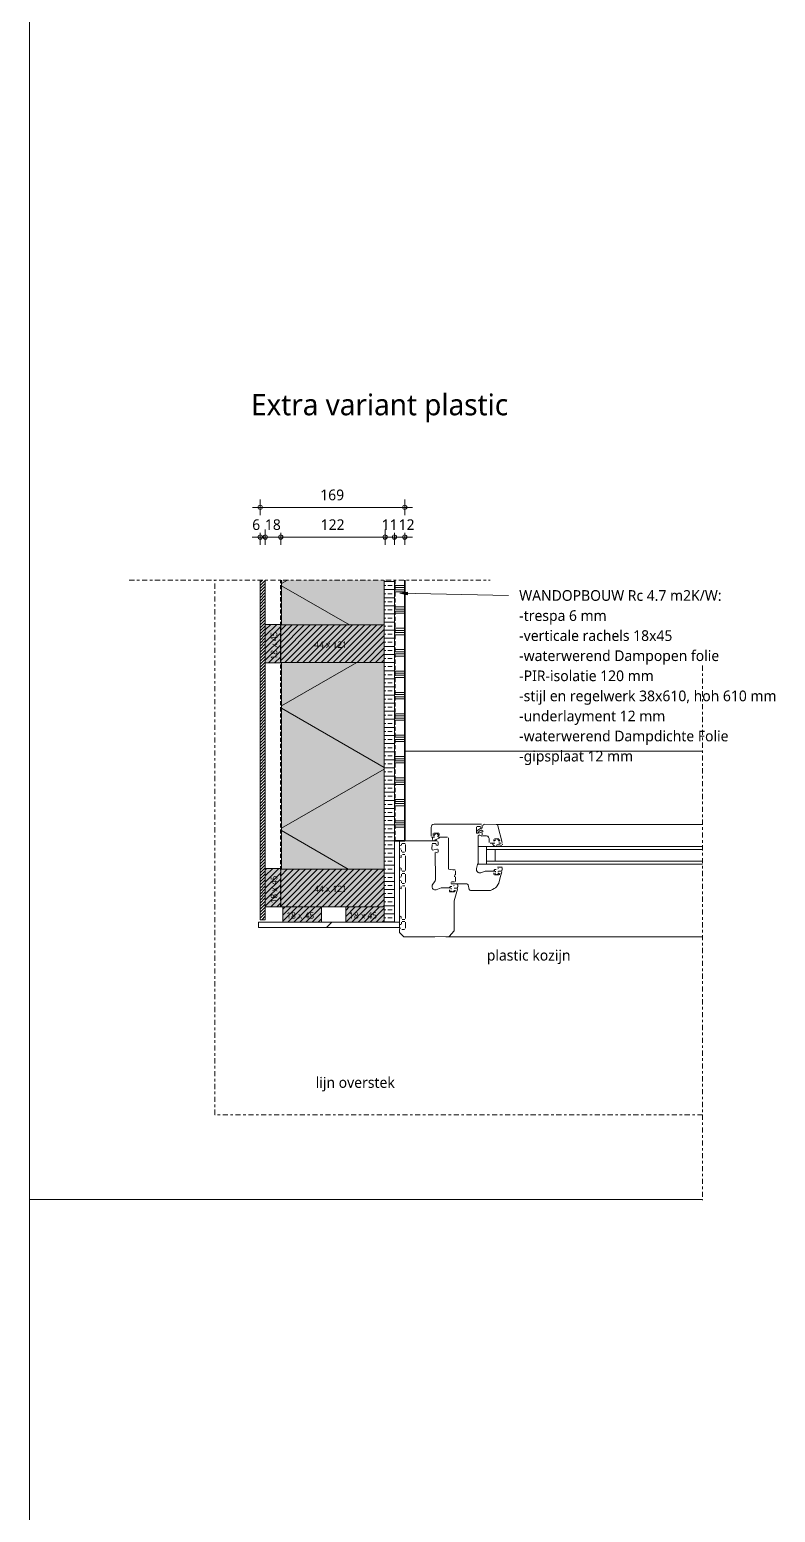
# Model space of a CAD drawing. Header units: millimetres. Extents: x 1813 to 34621, y -2347 to 13791.
# Drawn here: x 1813 to 2684, y 7734 to 9467 of the extents above; entities that cross this region are included whole.
import ezdxf

# ---------------------------------------------------------------- set-up
doc = ezdxf.new("R2010")
doc.units = ezdxf.units.MM
doc.linetypes.add('Hidden', pattern=[7.14375, 4.7625, -2.38125])
doc.linetypes.add('MV_center', pattern=[15, 6, -3, 3, -3])
for name, color, linetype, lineweight in [('A-ANNO-DIMS', 211, 'Continuous', 13), ('A-ANNO-DIMS-5', 211, 'Continuous', 13), ('A-ANNO-NOTE', 131, 'Continuous', 18), ('A-DETL', 90, 'Continuous', 13), ('A-DETL-GENF', 92, 'Continuous', 18), ('A-DETL-HDLN', 90, 'Hidden', 25), ('A-DETL-MEDM', 33, 'Continuous', 18), ('G-ANNO-TEXT', 231, 'Continuous', 13)]:
    doc.layers.add(name, color=color, linetype=linetype, lineweight=lineweight)
doc.styles.add('Segoe UI', font='segoeui.ttf', dxfattribs={"height": 7.5})
doc.styles.add('Segoe UI_3', font='segoeui.ttf', dxfattribs={"height": 12.5})
doc.styles.add('Segoe UI_5', font='segoeui.ttf', dxfattribs={"height": 25})
doc.styles.add('Segoe UI_B', font='segoeui.ttf', dxfattribs={"height": 12.5})
doc.dimstyles.new('2_5_mm', dxfattribs={"dimscale": 304.8, "dimtxt": 13.092049, "dimasz": 0.016404, "dimexe": 0.029528, "dimexo": 0.0625, "dimgap": 0.014764, "dimtad": 1, "dimdec": 0, "dimzin": 0, "dimdsep": 46, "dimtxsty": 'Segoe UI_3', "dimblk1": 'DOTBLANK', "dimblk2": 'DOTBLANK', "dimsah": 1, "dimcen": 0.09, "dimdle": 0.029528, "dimazin": 0, "dimtfac": 1, "dimtdec": 4, "dimtix": 1, "dimtmove": 1, "dimatfit": 3, "dimfxl": 0.029528, "dimfxlon": 1, "dimtvp": 1, "dimtfill": 1, "dimtolj": 1, "dimtzin": 0, "dimarcsym": 2})
doc.dimstyles.new('2_5_mm_1', dxfattribs={"dimscale": 304.8, "dimtxt": 13.092049, "dimasz": 0.016404, "dimexe": 0.029528, "dimexo": 0.0625, "dimgap": 0.014764, "dimtad": 1, "dimdec": 0, "dimzin": 0, "dimdsep": 46, "dimtxsty": 'Segoe UI_3', "dimblk1": 'DOTBLANK', "dimblk2": 'DOTBLANK', "dimsah": 1, "dimcen": 0.09, "dimdle": 0.029528, "dimazin": 0, "dimtfac": 1, "dimtdec": 4, "dimtix": 1, "dimtmove": 0, "dimatfit": 3, "dimfxl": 0.029528, "dimfxlon": 1, "dimtvp": 1, "dimtfill": 1, "dimtolj": 1, "dimtzin": 0, "dimarcsym": 2})
doc.dimstyles.new('2_5_mm_2', dxfattribs={"dimscale": 304.8, "dimtxt": 13.092049, "dimasz": 0.016404, "dimexe": 0.029528, "dimexo": 0.0625, "dimgap": 0.014764, "dimtad": 1, "dimdec": 0, "dimzin": 0, "dimdsep": 46, "dimtxsty": 'Segoe UI_3', "dimblk1": 'DOTBLANK', "dimblk2": 'DOTBLANK', "dimsah": 1, "dimcen": 0.09, "dimdle": 0.029528, "dimazin": 0, "dimtfac": 1, "dimtdec": 4, "dimtix": 1, "dimtmove": 2, "dimatfit": 3, "dimfxl": 0.029528, "dimfxlon": 1, "dimtvp": 1, "dimtfill": 1, "dimtolj": 1, "dimtzin": 0, "dimarcsym": 2})

# ---------------------------------------------------------------- blocks, each defined once
blk = doc.blocks.new('42 isolatie - Type 1-3786197-Details Verbouwingen')
at = {"layer": 'A-DETL-GENF'}
h = blk.add_hatch(color=256, dxfattribs=at)
h.paths.add_polyline_path([(0.3, -0.8), (0.3, -120.8), (241.9, -120.8), (241.9, -0.8)])
h.paths.add_polyline_path([(285.9, -120.8), (338.3, -120.8), (338.3, -0.8), (285.9, -0.8)])
at = {"layer": 'A-DETL-GENF', "lineweight": 13}
h = blk.add_hatch(dxfattribs=at)
h.set_pattern_fill('FP_54', color=256, style=0, pattern_type=2)
h.set_pattern_definition([(300, (12.83, -244.8), (-107.387, -62), []), (240, (12.83, -244.8), (-107.387, 62), [])])
h.paths.add_polyline_path([(0.3, -0.8), (0.3, -120.8), (241.9, -120.8), (241.9, -0.8)])
h.paths.add_polyline_path([(285.9, -120.8), (338.3, -120.8), (338.3, -0.8), (285.9, -0.8)])
at = {"layer": 'A-DETL-GENF'}
for p, q in [((241.9, -0.8), (0.3, -0.8)), ((0.3, -0.8), (0.3, -120.8)), ((241.9, -0.8), (0.3, -0.8)), ((338.3, -0.8), (285.9, -0.8)), ((338.3, -0.8), (285.9, -0.8))]:
    blk.add_line(p, q, dxfattribs=at)
blk = doc.blocks.new('NLRS_00_DI_maskeer - Type 1-4234643-Details Verbouwingen')
at = {"layer": 'A-DETL-GENF', "linetype": 'MV_center'}
blk.add_line((525, 0), (-100, 0), dxfattribs=at)
blk = doc.blocks.new('00 hout_rechthoekig_sls - Vuren 44x121-V24-Details Verbouwingen')
at = {"layer": 'A-DETL-GENF', "lineweight": 13}
blk.add_hatch(color=256, dxfattribs=at).paths.add_polyline_path([(121, 0), (0, 0), (0, -44), (121, -44)])
at = {"layer": 'A-DETL-MEDM', "lineweight": 13}
h = blk.add_hatch(dxfattribs=at)
h.set_pattern_fill('FP_55', color=256, style=0, pattern_type=2)
h.set_pattern_definition([(225, (2227.209, 8441.849), (3.535534, -3.535534), [])])
h.paths.add_polyline_path([(121, 0), (0, 0), (0, -44), (121, -44)])
at = {"layer": 'A-DETL-MEDM'}
for p, q in [((0, 0), (45, 0)), ((0, -44), (0, 0)), ((45, 0), (73.5, 0)), ((73.5, 0), (118.5, 0)), ((118.5, 0), (121, 0)), ((121, 0), (121, -44)), ((121, 0), (121, -44)), ((121, 0), (121, -44)), ((121, -44), (0, -44)), ((121, -44), (0, -44))]:
    blk.add_line(p, q, dxfattribs=at)
blk = doc.blocks.new('00 hout_rechthoekig_sls - Vuren Gewolmaniseerd 18x45-V25-Details Verbouwingen')
at = {"layer": 'A-DETL-GENF', "lineweight": 13}
blk.add_hatch(color=256, dxfattribs=at).paths.add_polyline_path([(45, 0), (0, 0), (0, -18), (45, -18)])
at = {"layer": 'A-DETL-MEDM', "lineweight": 13}
h = blk.add_hatch(dxfattribs=at)
h.set_pattern_fill('FP_56', color=256, style=0, pattern_type=2)
h.set_pattern_definition([(225, (2227.209, 8423.849), (3.535534, -3.535534), [])])
h.paths.add_polyline_path([(45, 0), (0, 0), (0, -18), (45, -18)])
at = {"layer": 'A-DETL-MEDM'}
for p, q in [((0, 0), (45, 0)), ((0, -18), (0, 0)), ((45, 0), (45, -18)), ((45, 0), (45, -18)), ((45, 0), (45, -18)), ((45, -18), (0, -18)), ((45, -18), (0, -18))]:
    blk.add_line(p, q, dxfattribs=at)
blk = doc.blocks.new('00 hout_rechthoekig_sls - Vuren Gewolmaniseerd 18x45-V26-Details Verbouwingen')
at = {"layer": 'A-DETL-GENF', "lineweight": 13}
blk.add_hatch(color=256, dxfattribs=at).paths.add_polyline_path([(45, 0), (0, 0), (0, -18), (45, -18)])
at = {"layer": 'A-DETL-MEDM', "lineweight": 13}
h = blk.add_hatch(dxfattribs=at)
h.set_pattern_fill('FP_57', color=256, style=0, pattern_type=2)
h.set_pattern_definition([(225, (2153.709, 8423.849), (3.535534, -3.535534), [])])
h.paths.add_polyline_path([(45, 0), (0, 0), (0, -18), (45, -18)])
at = {"layer": 'A-DETL-MEDM'}
for p, q in [((0, 0), (45, 0)), ((0, -18), (0, 0)), ((45, 0), (45, -18)), ((45, 0), (45, -18)), ((45, 0), (45, -18)), ((45, -18), (0, -18)), ((45, -18), (0, -18))]:
    blk.add_line(p, q, dxfattribs=at)
blk = doc.blocks.new('00 hout_rechthoekig_sls - Vuren Gewolmaniseerd 18x45-V27-Details Verbouwingen')
at = {"layer": 'A-DETL-GENF', "lineweight": 13}
blk.add_hatch(color=256, dxfattribs=at).paths.add_polyline_path([(45, -18), (45, 0), (0, 0), (0, -18)])
at = {"layer": 'A-DETL-MEDM', "lineweight": 13}
h = blk.add_hatch(dxfattribs=at)
h.set_pattern_fill('FP_58', color=256, style=0, pattern_type=2)
h.set_pattern_definition([(135, (8486.849, -2106.209), (-3.535534, -3.535534), [])])
h.paths.add_polyline_path([(45, -18), (45, 0), (0, 0), (0, -18)])
at = {"layer": 'A-DETL-MEDM'}
for p, q in [((0, 0), (45, 0)), ((0, -18), (0, 0)), ((45, 0), (45, -18)), ((45, 0), (45, -18)), ((45, 0), (45, -18)), ((45, -18), (0, -18)), ((45, -18), (0, -18))]:
    blk.add_line(p, q, dxfattribs=at)
blk = doc.blocks.new('00 hout_rechthoekig_sls - Vuren Gewolmaniseerd 18x45-V28-Details Verbouwingen')
at = {"layer": 'A-DETL-GENF', "lineweight": 13}
blk.add_hatch(color=256, dxfattribs=at).paths.add_polyline_path([(45, -18), (45, 0), (0, 0), (0, -18), (44.5, -18)])
at = {"layer": 'A-DETL-MEDM', "lineweight": 13}
h = blk.add_hatch(dxfattribs=at)
h.set_pattern_fill('FP_59', color=256, style=0, pattern_type=2)
h.set_pattern_definition([(135, (8771.954, -2106.209), (-3.535534, -3.535534), [])])
h.paths.add_polyline_path([(45, -18), (45, 0), (0, 0), (0, -18), (44.5, -18)])
at = {"layer": 'A-DETL-MEDM'}
for p, q in [((0, 0), (0.5, 0)), ((0, -18), (0, 0)), ((0.5, 0), (44.5, 0)), ((44.5, 0), (45, 0)), ((45, 0), (45, -18)), ((45, 0), (45, -18)), ((45, 0), (45, -18)), ((45, -18), (0, -18)), ((45, -18), (0, -18))]:
    blk.add_line(p, q, dxfattribs=at)
blk = doc.blocks.new('00 hout_rechthoekig_sls - Vuren 44x121-V29-Details Verbouwingen')
at = {"layer": 'A-DETL-GENF', "lineweight": 13}
blk.add_hatch(color=256, dxfattribs=at).paths.add_polyline_path([(121, 0), (0, 0), (0, -44), (121, -44)])
at = {"layer": 'A-DETL-MEDM', "lineweight": 13}
h = blk.add_hatch(dxfattribs=at)
h.set_pattern_fill('FP_60', color=256, style=0, pattern_type=2)
h.set_pattern_definition([(225, (2227.209, 8727.454), (3.535534, -3.535534), [])])
h.paths.add_polyline_path([(121, 0), (0, 0), (0, -44), (121, -44)])
at = {"layer": 'A-DETL-MEDM'}
for p, q in [((0, 0), (121, 0)), ((0, -44), (0, 0)), ((121, 0), (121, -44)), ((121, 0), (121, -44)), ((121, 0), (121, -44)), ((121, -44), (0, -44)), ((121, -44), (0, -44))]:
    blk.add_line(p, q, dxfattribs=at)
blk = doc.blocks.new('NLRS_00_DI_maskeer - Type 1-4234742-Details Verbouwingen')
at = {"layer": 'A-DETL-GENF', "linetype": 'MV_center'}
blk.add_line((322, 0), (-100, 0), dxfattribs=at)
blk = doc.blocks.new('DIMBLOCK30-Details Verbouwingen')
at = {"layer": 'A-ANNO-DIMS-5'}
for p, q in [((2239.2, 8874.1), (2239.2, 8883.1)), ((2251.2, 8874.1), (2251.2, 8883.1)), ((2260.2, 8874.1), (2239.2, 8874.1)), ((2239.2, 8874.1), (2239.2, 8865.1)), ((2251.2, 8874.1), (2251.2, 8865.1))]:
    blk.add_line(p, q, dxfattribs=at)
for centre in [(2239.2, 8874.1), (2251.2, 8874.1)]:
    blk.add_circle(centre, 2.5, dxfattribs=at)
at = {"layer": 'A-ANNO-DIMS-5', "color": 0, "insert": (2244, 8894.9), "char_height": 12.5, "width": 22.852, "attachment_point": 1, "line_spacing_factor": 1.142579, "style": 'Segoe UI_3', "bg_fill": 3, "box_fill_scale": 1.25, "bg_fill_color": 9, "bg_fill_true_color": 13158600, "bg_fill_transparency": 0}
blk.add_mtext('12', dxfattribs=at)
blk = doc.blocks.new('_DotBlank')
at = {"color": 0, "linetype": 'ByBlock', "lineweight": -2}
blk.add_line((-0.5, 0), (-1, 0), dxfattribs=at)
blk.add_circle((0, 0), 0.5, dxfattribs=at)
blk = doc.blocks.new('DIMBLOCK31-Details Verbouwingen')
at = {"layer": 'A-ANNO-DIMS-5'}
for p, q in [((2228.2, 8874.1), (2228.2, 8883.1)), ((2239.2, 8874.1), (2239.2, 8883.1)), ((2239.2, 8874.1), (2228.2, 8874.1)), ((2228.2, 8874.1), (2228.2, 8865.1)), ((2239.2, 8874.1), (2239.2, 8865.1))]:
    blk.add_line(p, q, dxfattribs=at)
for centre in [(2228.2, 8874.1), (2239.2, 8874.1)]:
    blk.add_circle(centre, 2.5, dxfattribs=at)
at = {"layer": 'A-ANNO-DIMS-5', "color": 0, "insert": (2224.2, 8894.9), "char_height": 12.5, "width": 22.852, "attachment_point": 1, "line_spacing_factor": 1.142579, "style": 'Segoe UI_3', "bg_fill": 3, "box_fill_scale": 1.25, "bg_fill_color": 9, "bg_fill_true_color": 13158600, "bg_fill_transparency": 0}
blk.add_mtext('11', dxfattribs=at)
blk = doc.blocks.new('DIMBLOCK32-Details Verbouwingen')
at = {"layer": 'A-ANNO-DIMS-5'}
for p, q in [((2106.2, 8874.1), (2106.2, 8883.1)), ((2228.2, 8874.1), (2228.2, 8883.1)), ((2228.2, 8874.1), (2106.2, 8874.1)), ((2106.2, 8874.1), (2106.2, 8865.1)), ((2228.2, 8874.1), (2228.2, 8865.1))]:
    blk.add_line(p, q, dxfattribs=at)
for centre in [(2106.2, 8874.1), (2228.2, 8874.1)]:
    blk.add_circle(centre, 2.5, dxfattribs=at)
at = {"layer": 'A-ANNO-DIMS-5', "color": 0, "insert": (2152.9, 8894.9), "char_height": 12.5, "width": 34.277, "attachment_point": 1, "line_spacing_factor": 1.142579, "style": 'Segoe UI_3', "bg_fill": 3, "box_fill_scale": 1.25, "bg_fill_color": 9, "bg_fill_true_color": 13158600, "bg_fill_transparency": 0}
blk.add_mtext('122', dxfattribs=at)
blk = doc.blocks.new('DIMBLOCK33-Details Verbouwingen')
at = {"layer": 'A-ANNO-DIMS-5'}
for p, q in [((2088.2, 8874.1), (2088.2, 8883.1)), ((2106.2, 8874.1), (2106.2, 8883.1)), ((2106.2, 8874.1), (2088.2, 8874.1)), ((2088.2, 8874.1), (2088.2, 8865.1)), ((2106.2, 8874.1), (2106.2, 8865.1))]:
    blk.add_line(p, q, dxfattribs=at)
for centre in [(2088.2, 8874.1), (2106.2, 8874.1)]:
    blk.add_circle(centre, 2.5, dxfattribs=at)
at = {"layer": 'A-ANNO-DIMS-5', "color": 0, "insert": (2087.7, 8894.9), "char_height": 12.5, "width": 22.852, "attachment_point": 1, "line_spacing_factor": 1.142579, "style": 'Segoe UI_3', "bg_fill": 3, "box_fill_scale": 1.25, "bg_fill_color": 9, "bg_fill_true_color": 13158600, "bg_fill_transparency": 0}
blk.add_mtext('18', dxfattribs=at)
blk = doc.blocks.new('DIMBLOCK34-Details Verbouwingen')
at = {"layer": 'A-ANNO-DIMS-5'}
for p, q in [((2082.2, 8874.1), (2082.2, 8883.1)), ((2088.2, 8874.1), (2088.2, 8883.1)), ((2072.9, 8874.1), (2092.4, 8874.1)), ((2088.2, 8874.1), (2073.2, 8874.1)), ((2082.2, 8874.1), (2082.2, 8865.1)), ((2092.4, 8874.1), (2085.2, 8874.1)), ((2088.2, 8874.1), (2088.2, 8865.1))]:
    blk.add_line(p, q, dxfattribs=at)
for centre in [(2082.2, 8874.1), (2088.2, 8874.1)]:
    blk.add_circle(centre, 2.5, dxfattribs=at)
at = {"layer": 'A-ANNO-DIMS-5', "color": 0, "insert": (2072.9, 8894.9), "char_height": 12.5, "width": 11.426, "attachment_point": 1, "line_spacing_factor": 1.142579, "style": 'Segoe UI_3', "bg_fill": 3, "box_fill_scale": 1.25, "bg_fill_color": 9, "bg_fill_true_color": 13158600, "bg_fill_transparency": 0}
blk.add_mtext('6', dxfattribs=at)
blk = doc.blocks.new('DIMBLOCK35-Details Verbouwingen')
at = {"layer": 'A-ANNO-DIMS-5'}
for p, q in [((2082.2, 8908.9), (2082.2, 8917.9)), ((2251.2, 8908.9), (2251.2, 8917.9)), ((2260.2, 8908.9), (2073.2, 8908.9)), ((2082.2, 8908.9), (2082.2, 8899.9)), ((2251.2, 8908.9), (2251.2, 8899.9))]:
    blk.add_line(p, q, dxfattribs=at)
for centre in [(2082.2, 8908.9), (2251.2, 8908.9)]:
    blk.add_circle(centre, 2.5, dxfattribs=at)
at = {"layer": 'A-ANNO-DIMS-5', "color": 0, "insert": (2152.4, 8929.7), "char_height": 12.5, "width": 34.277, "attachment_point": 1, "line_spacing_factor": 1.142579, "style": 'Segoe UI_3', "bg_fill": 3, "box_fill_scale": 1.25, "bg_fill_color": 9, "bg_fill_true_color": 13158600, "bg_fill_transparency": 0}
blk.add_mtext('169', dxfattribs=at)

msp = doc.modelspace()

# ---------------------------------------------------------------- hatches: boundary and pattern name
at = {"layer": 'A-DETL-GENF', "lineweight": 13}
h = msp.add_hatch(dxfattribs=at)
h.set_pattern_fill('FP_23', color=254, style=0, pattern_type=2)
h.set_pattern_definition([(45, (0, 0), (-1.76776695, 1.76776695), [])])
h.paths.add_polyline_path([(2088.2, 8426.8), (2088.2, 8823.8), (2082.2, 8823.8), (2082.2, 8426.8)])
h = msp.add_hatch(dxfattribs=at)
h.set_pattern_fill('FP_11', color=250, style=0, pattern_type=2)
h.set_pattern_definition([(0, (0, 0), (0, 9.476), []), (0, (0, 4.738), (0, 9.476), [4.738, -2.369])])
h.paths.add_polyline_path([(2239.2, 8423.8), (2239.2, 8823.8), (2227.2, 8823.8), (2227.2, 8423.8)])
h = msp.add_hatch(dxfattribs=at)
h.set_pattern_fill('FP_9', color=254, style=0, pattern_type=2)
h.set_pattern_definition([(0, (0, 10), (0, 25), []), (0, (0, 12.5), (0, 25), []), (0, (0, 15), (0, 25), []), (0, (0, 17.5), (0, 25), [])])
h.paths.add_polyline_path([(2251.2, 8518.9), (2251.2, 8823.8), (2239.2, 8823.8), (2239.2, 8518.9)])
h = msp.add_hatch(dxfattribs=at)
h.set_pattern_fill('FP_61', color=57, style=0, pattern_type=2)
h.set_pattern_definition([(45, (0, 0), (-53.033, 53.033), [])])
h.paths.add_polyline_path([(2080.2, 8417.8), (2245.2, 8417.8), (2245.2, 8423.8), (2080.2, 8423.8)])
at = {"layer": 'G-ANNO-TEXT'}
msp.add_hatch(color=7, dxfattribs=at).paths.add_polyline_path([(2245.5, 8808.5), (2254.4, 8806.8), (2254.5, 8809.9)])

# ---------------------------------------------------------------- linework, layer by layer
at = {"layer": 'A-DETL', "lineweight": 18}
for p, q in [((1812.7, 5599.5), (1812.7, 13099.5)), ((2082.2, 8823.8), (2082.2, 8426.8)), ((2088.2, 8426.8), (2088.2, 8823.8)), ((2251.2, 8623.8), (2599.4, 8623.8)), ((2282.1, 8534.7), (2282.4, 8536.2)), ((2282.1, 8524.4), (2282.1, 8534.7)), ((2282.4, 8536.2), (2283, 8537.5)), ((2283, 8537.5), (2284.2, 8538.2)), ((2284.2, 8538.2), (2285.5, 8538.4)), ((2285.5, 8538.4), (2341.1, 8538.4)), ((2334.9, 8534.8), (2334.9, 8528.5)), ((2335.4, 8530.4), (2335.4, 8529.6)), ((2335.4, 8529.6), (2335.5, 8528.5)), ((2339.6, 8535.7), (2335.5, 8535.7)), ((2340.1, 8533.8), (2335.6, 8530.8)), ((2337.3, 8528.6), (2337.3, 8529.6)), ((2337.9, 8530.1), (2339.2, 8531.1)), ((2338.4, 8528.5), (2341.4, 8529.4)), ((2339.2, 8531.1), (2340.2, 8531.4)), ((2340.1, 8533.8), (2340.1, 8534.8)), ((2341.2, 8533.4), (2340.1, 8533.8)), ((2341.2, 8533.4), (2340.1, 8533.8)), ((2340.2, 8531.4), (2341.2, 8531.5)), ((2341.9, 8537.5), (2341.9, 8534.7)), ((2341.9, 8537.3), (2341.9, 8535.5)), ((2341.9, 8534.7), (2341.9, 8533.8)), ((2341.9, 8531.1), (2342.4, 8530.3)), ((2342.4, 8530.3), (2342.4, 8529.5)), ((2343.7, 8538.1), (2342.9, 8537.4)), ((2358, 8538.2), (2344.1, 8538.4)), ((2359, 8538.1), (2358, 8538.2)), ((2358, 8538.2), (2599.4, 8538.2)), ((2359.7, 8537.6), (2359, 8538.1)), ((2360.2, 8536.6), (2359.7, 8537.6)), ((2364.9, 8517), (2360.2, 8536.6)), ((2245.2, 8428.9), (2245.2, 8518.9)), ((2245.2, 8517.3), (2245.2, 8518.4)), ((2245.2, 8513.8), (2245.2, 8517.3)), ((2247.2, 8513.8), (2245.9, 8513.5)), ((2247.3, 8515.4), (2247.3, 8514)), ((2251.6, 8515.9), (2248.2, 8515.9)), ((2251.2, 8518.9), (2289.1, 8518.9)), ((2252.1, 8507.3), (2252.1, 8514.9)), ((2286, 8523.4), (2282.6, 8523.4)), ((2283.1, 8514.9), (2283, 8509.6)), ((2287.7, 8515.7), (2283.4, 8515.7)), ((2284.3, 8523.4), (2283.5, 8523.2)), ((2283.5, 8523.2), (2283.5, 8520.5)), ((2283.7, 8519.8), (2284.3, 8519.2)), ((2286, 8523.4), (2284.3, 8523.4)), ((2284.6, 8527.6), (2284.6, 8525.4)), ((2284.7, 8524.9), (2285.8, 8524.9)), ((2284.9, 8518.9), (2288.7, 8518.9)), ((2291, 8528), (2285.4, 8528)), ((2287.3, 8527.3), (2285.5, 8525.7)), ((2286, 8519.9), (2289.5, 8521.5)), ((2288.5, 8519.9), (2286.9, 8519.9)), ((2288, 8514.1), (2288, 8515.3)), ((2289.7, 8513.5), (2288.3, 8513.8)), ((2290.8, 8525.8), (2288.6, 8527.5)), ((2289.5, 8521.5), (2290.4, 8521.8)), ((2289.9, 8523.6), (2289.9, 8524.7)), ((2289.9, 8523.6), (2289.9, 8524.7)), ((2289.9, 8518.2), (2290.1, 8517)), ((2290.1, 8524.9), (2290.9, 8524.9)), ((2290.1, 8517), (2290.1, 8513.9)), ((2292.3, 8523.3), (2290.2, 8523.3)), ((2301, 8523.3), (2290.2, 8523.3)), ((2290.4, 8521.8), (2292.3, 8522.4)), ((2291.5, 8525.1), (2291.5, 8527.4)), ((2302.2, 8514.2), (2302.2, 8522.6)), ((2302.2, 8486.8), (2302.2, 8514.2)), ((2334.9, 8528.5), (2335.6, 8528)), ((2335.6, 8528), (2337.1, 8528)), ((2339.1, 8525.9), (2337, 8525)), ((2337, 8525), (2337, 8494.5)), ((2337, 8512.4), (2346.9, 8512.4)), ((2337.1, 8528), (2338.4, 8528.5)), ((2340.1, 8524.7), (2340.1, 8525.8)), ((2341.8, 8524.6), (2341, 8524.3)), ((2341.9, 8528.7), (2341.9, 8525.6)), ((2341.9, 8528.7), (2341.9, 8525.6)), ((2342.4, 8524.8), (2346.6, 8524.8)), ((2346.6, 8524.8), (2347.5, 8524.6)), ((2346.9, 8512.4), (2599.4, 8512.4)), ((2346.9, 8512.4), (2346.9, 8491.9)), ((2347.5, 8524.6), (2348.5, 8524.3)), ((2348.5, 8524.3), (2349.3, 8523.4)), ((2349.3, 8523.4), (2349.6, 8522.5)), ((2349.6, 8522.5), (2349.9, 8521.6)), ((2349.9, 8521.6), (2349.9, 8517.1)), ((2350.9, 8516.3), (2354.9, 8516.3)), ((2354.2, 8515.4), (2354.2, 8514.5)), ((2354.2, 8514.5), (2354.8, 8513.8)), ((2354.8, 8513.8), (2355.7, 8513)), ((2356.7, 8516.3), (2354.9, 8516.3)), ((2354.9, 8516.3), (2356.7, 8516.3)), ((2355.4, 8518.6), (2355.4, 8520.7)), ((2355.7, 8513), (2357, 8512.6)), ((2356.1, 8521.3), (2361.2, 8521.3)), ((2356.7, 8519.3), (2356.1, 8518.6)), ((2357.4, 8520.1), (2356.7, 8519.3)), ((2357, 8512.6), (2357.9, 8512.4)), ((2358.8, 8513.4), (2358.3, 8514.1)), ((2358.9, 8514.4), (2360.4, 8514.3)), ((2360.3, 8520), (2359.5, 8520.6)), ((2361.4, 8518.9), (2360.3, 8520)), ((2360.4, 8514.3), (2362.9, 8514.2)), ((2361.1, 8517.8), (2361.9, 8517.9)), ((2361.9, 8517.9), (2361.1, 8517.8)), ((2364.1, 8516.3), (2361.3, 8516.3)), ((2361.3, 8516.3), (2364.1, 8516.3)), ((2361.9, 8520.6), (2362.3, 8518.9)), ((2363.4, 8513.8), (2364.1, 8513.2)), ((2364.1, 8513.2), (2364.7, 8512.5)), ((2364.9, 8512.4), (2366, 8512.4)), ((2365.4, 8514.2), (2365, 8515.3)), ((2245.2, 8500), (2245.2, 8509.1)), ((2247.1, 8499.5), (2245.2, 8500)), ((2245.7, 8509.5), (2247.1, 8509.1)), ((2247.2, 8502.3), (2247.2, 8499.7)), ((2247.3, 8508.2), (2247.3, 8506.5)), ((2248.2, 8505.8), (2251.1, 8505.8)), ((2251.2, 8503.2), (2248.4, 8503.2)), ((2251.9, 8506.4), (2252.1, 8507.3)), ((2252.1, 8484.3), (2252.1, 8501.4)), ((2283, 8509.6), (2283.1, 8508.4)), ((2283.5, 8508.2), (2284.6, 8508.2)), ((2285.3, 8508.3), (2288.8, 8509.3)), ((2286.9, 8505.3), (2287.1, 8473.8)), ((2288.2, 8505.5), (2287.4, 8505.9)), ((2289.2, 8505), (2288.2, 8505.5)), ((2288.8, 8509.3), (2289.6, 8509.4)), ((2290.1, 8506.2), (2290, 8505.3)), ((2290.1, 8508.9), (2290.1, 8506.2)), ((2337, 8491.9), (2337, 8494.5)), ((2337, 8494.5), (2337, 8493.4)), ((2346.9, 8508.9), (2599.4, 8508.9)), ((2346.9, 8495.4), (2599.4, 8495.4)), ((2356.9, 8508.9), (2356.9, 8495.4)), ((2245.2, 8487), (2246.8, 8487.5)), ((2245.2, 8477.3), (2245.2, 8486.9)), ((2247, 8477), (2245.9, 8476.7)), ((2247.2, 8487.2), (2247.2, 8484.4)), ((2247.3, 8480.1), (2247.3, 8477.7)), ((2251.4, 8480.8), (2248.1, 8480.8)), ((2248.2, 8483.4), (2251.3, 8483.4)), ((2252.1, 8470.1), (2252.1, 8480.1)), ((2302.3, 8486), (2302.2, 8486.8)), ((2307.5, 8484.9), (2302.7, 8485.9)), ((2310, 8484.9), (2307.5, 8484.9)), ((2308.8, 8478.7), (2310.2, 8478.7)), ((2309.9, 8477.4), (2308.8, 8477.4)), ((2310.5, 8471.6), (2310.5, 8476.8)), ((2310.6, 8479.4), (2310.6, 8484.1)), ((2336.4, 8491.2), (2335.2, 8486.7)), ((2335.2, 8486.7), (2335.2, 8485.4)), ((2335.2, 8485.4), (2335.2, 8484.3)), ((2335.2, 8484.3), (2335.7, 8483.3)), ((2335.7, 8483.3), (2337, 8482)), ((2337, 8493.4), (2336.4, 8491.2)), ((2346.9, 8491.9), (2337, 8491.9)), ((2337, 8482), (2337.9, 8481.6)), ((2337.9, 8481.6), (2338.8, 8481.5)), ((2338.8, 8481.5), (2340.1, 8481.5)), ((2340.1, 8481.5), (2345.2, 8483.5)), ((2345.2, 8483.5), (2356.4, 8483.5)), ((2346.9, 8491.9), (2599.4, 8491.9)), ((2356.9, 8491.9), (2346.9, 8491.9)), ((2346.9, 8491.9), (2599.4, 8491.9)), ((2355.4, 8484.5), (2356.4, 8485.6)), ((2356.6, 8483.8), (2355.4, 8483.8)), ((2355.5, 8481.6), (2355.5, 8479.5)), ((2356, 8479.2), (2361.3, 8479.2)), ((2356.4, 8485.6), (2358.1, 8485.6)), ((2358.6, 8479.2), (2356.7, 8480.7)), ((2357.1, 8483.1), (2357.1, 8482.3)), ((2357.2, 8482.2), (2357.2, 8483.4)), ((2361.3, 8481), (2359.3, 8479.4)), ((2359.8, 8488.4), (2364, 8488.4)), ((2360, 8486.4), (2360.8, 8486.7)), ((2360.6, 8482.2), (2360.6, 8483.1)), ((2364.4, 8483.6), (2360.9, 8483.6)), ((2360.9, 8483.5), (2364.5, 8483.5)), ((2361.8, 8479.3), (2362.4, 8481.1)), ((2364.7, 8482.6), (2362.9, 8476)), ((2364, 8488.4), (2364.9, 8488.1)), ((2364.9, 8486), (2364.6, 8483.8)), ((2365.1, 8487.5), (2364.9, 8486)), ((2245.2, 8463.3), (2245.2, 8472.4)), ((2247.1, 8462.7), (2245.2, 8463.2)), ((2245.7, 8472.7), (2247.1, 8472.3)), ((2247.2, 8465.5), (2247.2, 8462.9)), ((2247.3, 8471.5), (2247.3, 8469.8)), ((2248.2, 8469), (2251, 8469)), ((2251.2, 8466.5), (2248.4, 8466.5)), ((2252.1, 8428.2), (2252.1, 8464.6)), ((2283.2, 8467), (2283.1, 8465.8)), ((2283.1, 8465.8), (2283.3, 8464.7)), ((2286.8, 8472.1), (2283.2, 8467)), ((2283.3, 8464.7), (2283.8, 8463.4)), ((2283.8, 8463.4), (2284.5, 8462.6)), ((2284.5, 8462.6), (2285.8, 8461.9)), ((2285.8, 8461.9), (2286.7, 8461.6)), ((2286.7, 8461.6), (2287.8, 8461.6)), ((2287.1, 8473.8), (2287, 8472.7)), ((2287.8, 8461.6), (2293.6, 8463.9)), ((2293.6, 8463.9), (2304.8, 8463.9)), ((2303.5, 8464.6), (2304.6, 8465.7)), ((2304.8, 8463.9), (2303.5, 8463.9)), ((2303.5, 8461.8), (2303.5, 8459.6)), ((2304.6, 8465.7), (2306.2, 8465.7)), ((2306.8, 8459.2), (2304.8, 8460.7)), ((2305.2, 8469.5), (2305.3, 8470.4)), ((2323.9, 8468.7), (2305.4, 8468.7)), ((2305.4, 8462.3), (2305.4, 8463.5)), ((2305.4, 8463.5), (2305.4, 8462.3)), ((2305.7, 8471), (2309.5, 8471)), ((2309.5, 8461), (2307.5, 8459.5)), ((2308, 8468.7), (2312.2, 8468.7)), ((2308.2, 8466.4), (2309, 8466.7)), ((2312.6, 8463.7), (2309.1, 8463.7)), ((2309.1, 8463.7), (2312.6, 8463.7)), ((2312.8, 8462.6), (2309.1, 8448.9)), ((2309.9, 8459.4), (2310.3, 8461.3)), ((2312.2, 8468.7), (2313, 8468.1)), ((2313.1, 8466.1), (2312.8, 8463.9)), ((2312.9, 8463.4), (2312.8, 8462.6)), ((2313.3, 8467.5), (2313.1, 8466.1)), ((2324.7, 8468.5), (2323.9, 8468.7)), ((2325.2, 8467.7), (2324.7, 8468.5)), ((2326.7, 8462.2), (2325.2, 8467.7)), ((2327.4, 8461.4), (2326.7, 8462.2)), ((2328.1, 8461), (2327.4, 8461.4)), ((2329.3, 8460.8), (2328.1, 8461)), ((2350, 8460.8), (2329.3, 8460.8)), ((2351.3, 8461.1), (2350, 8460.8)), ((2353.6, 8462), (2351.3, 8461.1)), ((2355.8, 8463.1), (2353.6, 8462)), ((2357.2, 8464.1), (2355.8, 8463.1)), ((2358.3, 8465.1), (2357.2, 8464.1)), ((2359.2, 8466.2), (2358.3, 8465.1)), ((2360.6, 8468.2), (2359.2, 8466.2)), ((2361.1, 8469.5), (2360.6, 8468.2)), ((2362.9, 8476), (2361.1, 8469.5)), ((2303.6, 8459.2), (2309.5, 8459.2)), ((2309.1, 8448.9), (2308.9, 8413.7)), ((2082.2, 8426.8), (2088.2, 8426.8)), ((2245.2, 8430.3), (2246.8, 8430.8)), ((2245.2, 8423.8), (2245.2, 8430.2)), ((2247.2, 8430.6), (2247.2, 8428.2)), ((2248.2, 8427.2), (2251.3, 8427.2)), ((2245.2, 8423.8), (2080.2, 8423.8)), ((2080.2, 8423.8), (2080.2, 8417.8)), ((2080.2, 8417.8), (2245.2, 8417.8)), ((2245.2, 8417.8), (2245.2, 8423.8)), ((2245.2, 8411.9), (2245.2, 8416.4)), ((2250.2, 8406.9), (2245.2, 8411.9)), ((2245.6, 8416.9), (2246.6, 8416.7)), ((2247, 8421.3), (2245.9, 8421)), ((2247.3, 8423.9), (2247.3, 8422)), ((2247.7, 8415.2), (2249.9, 8415.2)), ((2251.4, 8424.6), (2248.1, 8424.6)), ((2249.9, 8415.2), (2250.7, 8415.2)), ((2250.7, 8415.2), (2251.4, 8415.8)), ((2252.1, 8416.8), (2252.1, 8423.9)), ((2308.9, 8413.7), (2303.2, 8407.2)), ((2286.2, 8406.9), (2250.2, 8406.9)), ((2303.2, 8407.2), (2286.2, 8406.9)), ((2307.7, 8406.9), (2476.7, 8406.9)), ((1812.7, 8099.5), (2599.4, 8099.5))]:
    msp.add_line(p, q, dxfattribs=at)
at = {"layer": 'A-DETL', "linetype": 'MV_center'}
for p, q in [((2029.2, 8198.8), (2029.2, 8823.8)), ((2599.4, 8198.8), (2029.2, 8198.8))]:
    msp.add_line(p, q, dxfattribs=at)
at = {"layer": 'A-DETL'}
for p, q in [((2227.2, 8823.8), (2227.2, 8771.5)), ((2239.2, 8423.8), (2239.2, 8823.8)), ((2227.2, 8727.5), (2227.2, 8485.8)), ((2227.2, 8423.8), (2239.2, 8423.8)), ((2599.4, 8406.9), (2299.2, 8406.9))]:
    msp.add_line(p, q, dxfattribs=at)
at = {"layer": 'A-DETL', "lineweight": 35}
for p, q in [((2251.2, 8518.9), (2251.2, 8823.8)), ((2239.2, 8518.9), (2251.2, 8518.9))]:
    msp.add_line(p, q, dxfattribs=at)
at = {"layer": 'A-DETL-HDLN'}
for p, q in [((2106.2, 8441.8), (2106.2, 8823.8)), ((2240.2, 8518.9), (2240.2, 8823.8))]:
    msp.add_line(p, q, dxfattribs=at)
at = {"layer": 'G-ANNO-TEXT', "color": 250}
for p, q in [((2254.5, 8809.9), (2245.5, 8808.5)), ((2245.5, 8808.5), (2254.4, 8806.8)), ((2245.5, 8808.5), (2372.5, 8805.9)), ((2254.4, 8806.8), (2254.5, 8809.9))]:
    msp.add_line(p, q, dxfattribs=at)

# ---------------------------------------------------------------- block references
at = {"layer": 'A-DETL-GENF', "linetype": 'MV_center'}
for name, p, rotation in [('NLRS_00_DI_maskeer - Type 1-4234742-Details Verbouwingen', (2251.2, 8823.8), 180), ('NLRS_00_DI_maskeer - Type 1-4234643-Details Verbouwingen', (2599.4, 8198.8), 90.00000000000044)]:
    msp.add_blockref(name, p, dxfattribs=dict(at, rotation=rotation))
at = {"layer": 'A-DETL-GENF', "rotation": 90.00000000000044}
msp.add_blockref('42 isolatie - Type 1-3786197-Details Verbouwingen', (2106.4, 8485.6), dxfattribs=at)
at = {"layer": 'A-DETL-MEDM', "lineweight": 13}
for name, p, rotation in [('00 hout_rechthoekig_sls - Vuren Gewolmaniseerd 18x45-V28-Details Verbouwingen', (2106.2, 8772), 270.0000000000019), ('00 hout_rechthoekig_sls - Vuren 44x121-V29-Details Verbouwingen', (2227.2, 8727.5), 180), ('00 hout_rechthoekig_sls - Vuren Gewolmaniseerd 18x45-V27-Details Verbouwingen', (2106.2, 8486.8), 270.0000000000019), ('00 hout_rechthoekig_sls - Vuren 44x121-V24-Details Verbouwingen', (2227.2, 8441.8), 180), ('00 hout_rechthoekig_sls - Vuren Gewolmaniseerd 18x45-V26-Details Verbouwingen', (2153.7, 8423.8), 180), ('00 hout_rechthoekig_sls - Vuren Gewolmaniseerd 18x45-V25-Details Verbouwingen', (2227.2, 8423.8), 180)]:
    msp.add_blockref(name, p, dxfattribs=dict(at, rotation=rotation))

# ---------------------------------------------------------------- texts
at = {"layer": 'A-ANNO-NOTE', "lineweight": 13, "char_height": 7.5, "width": 40.485, "attachment_point": 1, "rotation": 90, "style": 'Segoe UI'}
for insert in [(2094.6, 8731), (2094.6, 8445.9)]:
    msp.add_mtext('18 x 45', dxfattribs=dict(at, insert=insert))
at = {"layer": 'A-ANNO-NOTE', "lineweight": 13, "char_height": 7.5, "attachment_point": 1, "style": 'Segoe UI'}
for s, insert, width in [('44 x 121', (2145.4, 8752.1), 47.3), ('44 x 121', (2145.4, 8466.5), 47.3), ('18 x 45', (2112.7, 8435.5), 40.485), ('18 x 45', (2186.2, 8435.5), 40.485)]:
    msp.add_mtext(s, dxfattribs=dict(at, insert=insert, width=width))
at = {"layer": 'G-ANNO-TEXT', "color": 7, "attachment_point": 1}
for s, insert, char_height, width, style in [('Extra variant plastic', (2071.5, 9041.5), 25, 370.38, 'Segoe UI_5'), ('WANDOPBOUW Rc 4.7 m2K/W:', (2385, 8812.1), 12.5, 317.067, 'Segoe UI_B'), ('-trespa 6 mm', (2385, 8788.6), 12.5, 126.667, 'Segoe UI_3'), ('-verticale rachels 18x45', (2385, 8765.2), 12.5, 219.262, 'Segoe UI_3'), ('-waterwerend Dampopen folie', (2385, 8741.7), 12.5, 287.004, 'Segoe UI_3'), ('-PIR-isolatie 120 mm ', (2385, 8718.2), 12.5, 203.228, 'Segoe UI_3'), ('-stijl en regelwerk 38x610, hoh 610 mm', (2385, 8694.7), 12.5, 371.181, 'Segoe UI_3'), ('-underlayment 12 mm', (2385, 8671.2), 12.5, 210.844, 'Segoe UI_3'), ('-waterwerend Dampdichte Folie', (2385, 8647.8), 12.5, 300.232, 'Segoe UI_3'), ('-gipsplaat 12 mm ', (2385, 8624.3), 12.5, 171.962, 'Segoe UI_3')]:
    msp.add_mtext(s, dxfattribs=dict(at, insert=insert, char_height=char_height, width=width, style=style))
at = {"layer": 'G-ANNO-TEXT', "color": 39, "char_height": 12.5, "attachment_point": 1, "style": 'Segoe UI_3'}
for s, insert, width in [('plastic kozijn', (2347.1, 8391.5), 120.253), ('lijn overstek', (2147.1, 8242.7), 112.236)]:
    msp.add_mtext(s, dxfattribs=dict(at, insert=insert, width=width))

# ---------------------------------------------------------------- dimensions: what is measured, and where the dimension line sits
at = {"layer": 'A-ANNO-DIMS'}
dim = msp.add_linear_dim(base=(2239.2, 8874.1), p1=(2251.2, 8865.1), p2=(2239.2, 8865.1), dimstyle='2_5_mm_2', override={"dimpost": '<>', "dimfxl": 12}, dxfattribs=at)
dim.commit()
dim.dimension.update_dxf_attribs({"geometry": 'DIMBLOCK30-Details Verbouwingen', "text_midpoint": (2255.5, 8886.6), "dimtype": 160})

# ---------------------------------------------------------------- next in the draw order: dimensions: what is measured, and where the dimension line sits
dim = msp.add_linear_dim(base=(2228.2, 8874.1), p1=(2239.2, 8865.1), p2=(2228.2, 8865.1), dimstyle='2_5_mm_1', override={"dimpost": '<>', "dimfxl": 11}, dxfattribs=at)
dim.commit()
dim.dimension.update_dxf_attribs({"geometry": 'DIMBLOCK31-Details Verbouwingen', "text_midpoint": (2233.7, 8885)})

# ---------------------------------------------------------------- next in the draw order: dimensions: what is measured, and where the dimension line sits
dim = msp.add_linear_dim(base=(2106.2, 8874.1), p1=(2228.2, 8865.1), p2=(2106.2, 8865.1), dimstyle='2_5_mm_1', override={"dimpost": '<>', "dimfxl": 122}, dxfattribs=at)
dim.commit()
dim.dimension.update_dxf_attribs({"geometry": 'DIMBLOCK32-Details Verbouwingen', "text_midpoint": (2167.2, 8885)})

# ---------------------------------------------------------------- next in the draw order: dimensions: what is measured, and where the dimension line sits
dim = msp.add_linear_dim(base=(2088.2, 8874.1), p1=(2106.2, 8865.1), p2=(2088.2, 8865.1), dimstyle='2_5_mm_1', override={"dimpost": '<>', "dimfxl": 18}, dxfattribs=at)
dim.commit()
dim.dimension.update_dxf_attribs({"geometry": 'DIMBLOCK33-Details Verbouwingen', "text_midpoint": (2097.2, 8885.1)})

# ---------------------------------------------------------------- next in the draw order: dimensions: what is measured, and where the dimension line sits
dim = msp.add_linear_dim(base=(2082.2, 8874.1), p1=(2088.2, 8865.1), p2=(2082.2, 8865.1), dimstyle='2_5_mm', override={"dimpost": '<>', "dimfxl": 6}, dxfattribs=at)
dim.commit()
dim.dimension.update_dxf_attribs({"geometry": 'DIMBLOCK34-Details Verbouwingen', "text_midpoint": (2078.6, 8886.6), "dimtype": 160})

# ---------------------------------------------------------------- next in the draw order: dimensions: what is measured, and where the dimension line sits
dim = msp.add_linear_dim(base=(2082.2, 8908.9), p1=(2251.2, 8899.9), p2=(2082.2, 8899.9), dimstyle='2_5_mm_1', override={"dimpost": '<>', "dimfxl": 169}, dxfattribs=at)
dim.commit()
dim.dimension.update_dxf_attribs({"geometry": 'DIMBLOCK35-Details Verbouwingen', "text_midpoint": (2166.7, 8919.9)})

doc.saveas('drawing.dxf')
